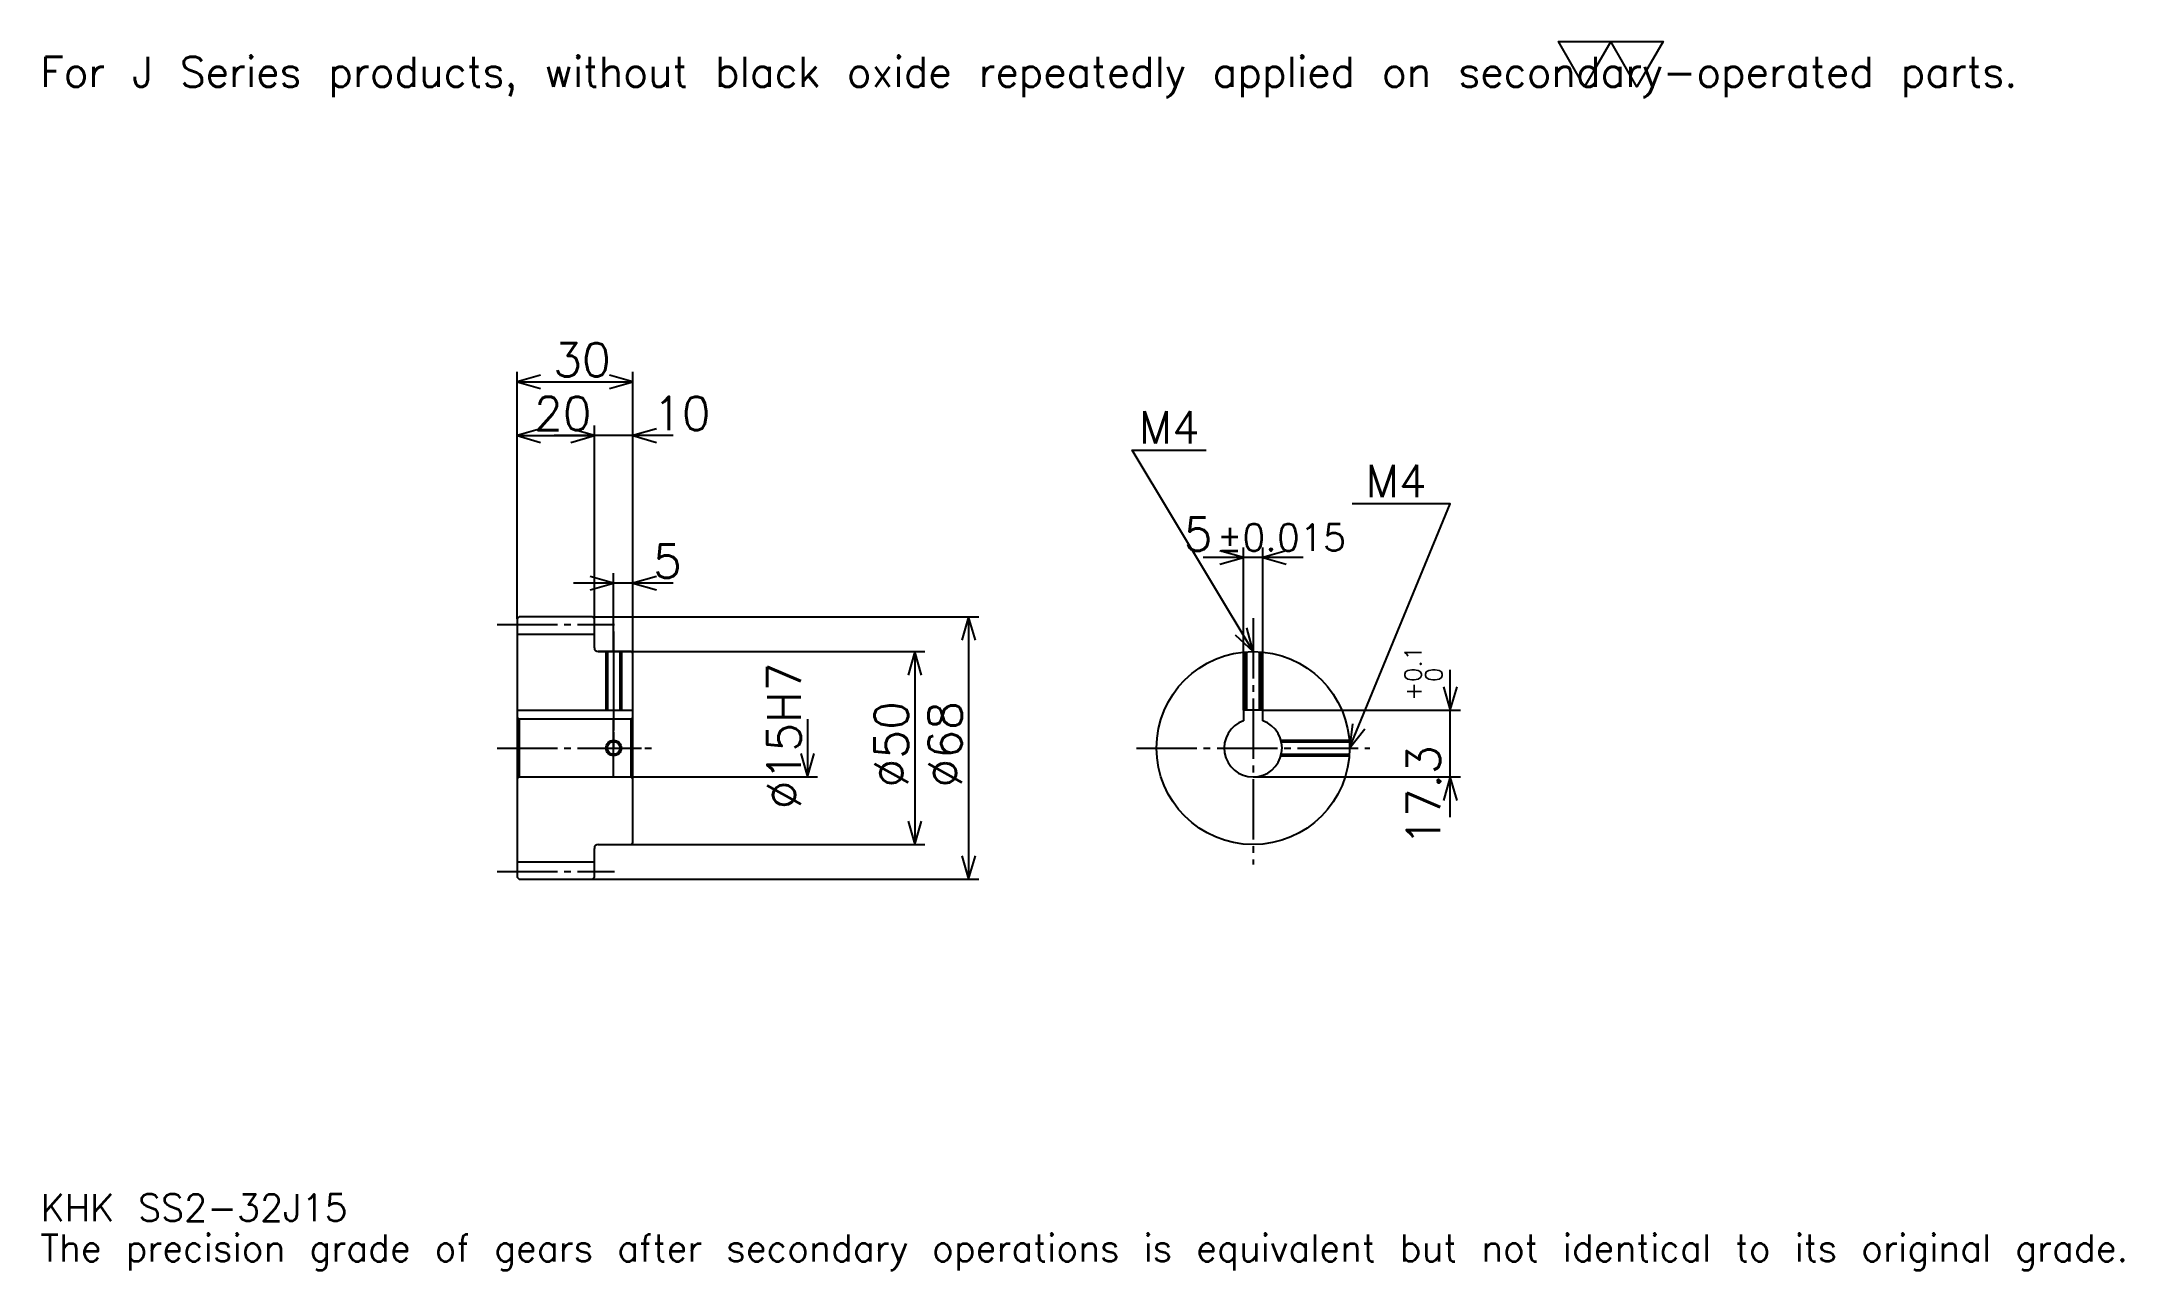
# Model space of a CAD drawing. Extents: x 18 to 557, y 6 to 325.
import ezdxf

# ---------------------------------------------------------------- set-up
doc = ezdxf.new("R2010")
doc.units = 0
doc.linetypes.add('DASHDOT', pattern=[20.869564, 15.652174, -1.73913, 1.73913, -1.73913])
doc.layers.get('0').update_dxf_attribs({"linetype": 'CONTINUOUS'})
doc.layers.add('DASHDOT', color=6, linetype='DASHDOT')
doc.styles.add('KANJI', font='TXT', dxfattribs={"bigfont": 'BIGFONT'})

msp = doc.modelspace()

# ---------------------------------------------------------------- linework, layer by layer
at = {"color": 5}
for p, q in [((140.869568, 175.739136), (140.869568, 239.217407)), ((170.869568, 175.739136), (170.869568, 239.217407)), ((140.869568, 236.608704), (170.869568, 236.608704)), ((140.869568, 222.695648), (160.869568, 222.695648)), ((181.304352, 222.695648), (150.434784, 222.695648)), ((160.869568, 175.739136), (160.869568, 225.304352)), ((344.456543, 191.08696), (318.586975, 191.08696)), ((329.021729, 151.539139), (329.021729, 193.695648)), ((334.021729, 151.539139), (334.021729, 193.695648)), ((181.304352, 184.434784), (155.434784, 184.434784)), ((165.869568, 175.739136), (165.869568, 187.043488)), ((140.869568, 175.239136), (140.869568, 175.739136)), ((160.369568, 175.739136), (170.869568, 175.739136)), ((160.869568, 175.239136), (160.869568, 175.739136)), ((165.869568, 166.739136), (165.869568, 175.739136)), ((165.869568, 166.739136), (165.869568, 175.739136)), ((170.869568, 175.739136), (260.434784, 175.739136)), ((170.869568, 166.239136), (170.869568, 175.739136)), ((257.82608, 175.739136), (257.82608, 107.739136)), ((161.869568, 166.739136), (170.869568, 166.739136)), ((170.869568, 166.739136), (246.521744, 166.739136)), ((243.913055, 166.739136), (243.913055, 116.739136)), ((382.608704, 123.804352), (382.608704, 161.973923)), ((334.021729, 151.539139), (385.217407, 151.539139)), ((216.08696, 149.239136), (216.08696, 134.239136)), ((170.869568, 134.239136), (218.695648, 134.239136)), ((331.521729, 134.239136), (385.217407, 134.239136)), ((161.869568, 116.739136), (170.869568, 116.739136)), ((170.869568, 116.739136), (246.521744, 116.739136)), ((160.369568, 107.739136), (170.869568, 107.739136)), ((170.869568, 107.739136), (260.434784, 107.739136))]:
    msp.add_line(p, q, dxfattribs=at)
at = {"color": 4}
for p, q in [((140.869568, 171.239136), (160.869568, 171.239136)), ((140.869568, 151.539139), (170.869568, 151.539139)), ((141.369568, 149.239136), (141.369568, 134.239136)), ((170.369568, 149.239136), (170.869568, 149.739136)), ((170.369568, 134.239136), (170.869568, 133.739136)), ((140.869568, 112.239136), (160.869568, 112.239136))]:
    msp.add_line(p, q, dxfattribs=at)
at = {"color": 7}
msp.add_lwpolyline([(417.391296, 313.043488), (410.608673, 324.800018), (437.739136, 324.800018), (430.956512, 313.043488), (424.17392, 324.800018), (417.391296, 313.043488)], dxfattribs=at)
at = {"color": 5}
for points in [[(146.956528, 238.347839), (140.869568, 236.608704), (146.956528, 234.869568)], [(164.782608, 234.869568), (170.869568, 236.608704), (164.782608, 238.347839)], [(146.956528, 224.434784), (140.869568, 222.695648), (146.956528, 220.956528)], [(154.782608, 220.956528), (160.869568, 222.695648), (154.782608, 224.434784)], [(154.782608, 220.956528), (160.869568, 222.695648), (154.782608, 224.434784)], [(176.956528, 224.434784), (170.869568, 222.695648), (176.956528, 220.956528)], [(331.521729, 166.739136), (300.217407, 218.913055), (319.347839, 218.913055)], [(356.521729, 141.739136), (382.608704, 205), (357.217407, 205)], [(322.934784, 189.347824), (329.021729, 191.08696), (322.934784, 192.826096)], [(340.108704, 192.826096), (334.021729, 191.08696), (340.108704, 189.347824)], [(159.782608, 182.695648), (165.869568, 184.434784), (159.782608, 186.17392)], [(176.956528, 186.17392), (170.869568, 184.434784), (176.956528, 182.695648)], [(259.565216, 169.652176), (257.82608, 175.739136), (256.086975, 169.652176)], [(326.898743, 171.063889), (331.521729, 166.739136), (329.881317, 172.853439)], [(245.652176, 160.652176), (243.913055, 166.739136), (242.17392, 160.652176)], [(380.869568, 157.626099), (382.608704, 151.539139), (384.347839, 157.626099)], [(357.234497, 148.029419), (356.521729, 141.739136), (360.450073, 146.7034)], [(214.347839, 140.326096), (216.08696, 134.239136), (217.82608, 140.326096)], [(384.347839, 128.152176), (382.608704, 134.239136), (380.869568, 128.152176)], [(242.17392, 122.826096), (243.913055, 116.739136), (245.652176, 122.826096)], [(256.086975, 113.826096), (257.82608, 107.739136), (259.565216, 113.826096)]]:
    msp.add_lwpolyline(points, dxfattribs=at)
at = {"color": 4}
for points in [[(160.869568, 167.739136), (160.869568, 175.239136), (160.369568, 175.739136), (141.369568, 175.739136), (140.869568, 175.239136), (140.869568, 133.739136)], [(161.869568, 116.739136), (170.369568, 116.739136), (170.869568, 117.239136), (170.869568, 166.239136), (170.369568, 166.739136), (161.869568, 166.739136)], [(163.869568, 166.739136), (163.869568, 151.539139)], [(164.249573, 166.739136), (164.249573, 151.539139)], [(167.489563, 166.739136), (167.489563, 151.539139)], [(167.869568, 166.739136), (167.869568, 151.539139)], [(329.521729, 151.539139), (329.521729, 166.659012)], [(329.901733, 151.539139), (329.901733, 166.686584)], [(333.141724, 151.539139), (333.141724, 166.686584)], [(333.521729, 151.539139), (333.521729, 166.659012)], [(334.021729, 148.810211), (334.021729, 151.539139), (329.021729, 151.539139), (329.021729, 148.810211)], [(140.869568, 133.739136), (141.369568, 134.239136), (170.369568, 134.239136), (170.369568, 149.239136), (141.369568, 149.239136), (140.869568, 149.739136)], [(338.750153, 143.739136), (356.44162, 143.739136)], [(338.844696, 143.359131), (356.469208, 143.359131)], [(338.750153, 139.739136), (356.44162, 139.739136)], [(338.844696, 140.119141), (356.469208, 140.119141)], [(140.869568, 133.739136), (140.869568, 108.239136), (141.369568, 107.739136), (160.369568, 107.739136), (160.869568, 108.239136), (160.869568, 115.739136)]]:
    msp.add_lwpolyline(points, dxfattribs=at)
for centre, radius in [((331.521729, 141.739136), 25), ((165.869568, 141.739136), 1.62)]:
    msp.add_circle(centre, radius, dxfattribs=at)
at = {"color": 7}
msp.add_circle((165.869568, 141.739136), 2, dxfattribs=at)
at = {"color": 4}
for centre, radius, start, end in [((161.869568, 167.739136), 1, 180, 270), ((331.521729, 141.739136), 7.5, 109.47122094, 70.52877906), ((161.869568, 115.739136), 1, 90, 180)]:
    msp.add_arc(centre, radius, start, end, dxfattribs=at)
at = {"layer": 'DASHDOT', "color": 7}
for p, q in [((135.652176, 173.739136), (166.08696, 173.739136)), ((331.521729, 175.434784), (331.521729, 111.521744)), ((165.869568, 166.739136), (165.869568, 141.739136)), ((135.652176, 141.739136), (176.08696, 141.739136)), ((301.304352, 141.739136), (361.739136, 141.739136)), ((135.652176, 109.739136), (166.08696, 109.739136))]:
    msp.add_line(p, q, dxfattribs=at)
for points in [[(165.869568, 171.956528), (165.869568, 146.321747)], [(165.869568, 134.521744), (165.869568, 148.956528)], [(158.652176, 141.739136), (173.08696, 141.739136)]]:
    msp.add_lwpolyline(points, dxfattribs=at)

# ---------------------------------------------------------------- texts
at = {"color": 7, "style": 'KANJI'}
for s, height, p in [('For J Series products, without black oxide repeatedly applied on secondary-operated parts.', 7.826087, (17.391304, 313.043488)), ('30', 8.695652, (150.217392, 238)), ('20', 8.695652, (145.217392, 224.08696)), ('10', 8.695652, (176.08696, 224.08696)), ('M4', 8.347826, (301.956543, 220.652176)), ('M4', 8.347826, (360.695679, 206.739136)), ('5', 8.695652, (313.572205, 192.826096)), ('%%p0.015', 6.956522, (322.17981, 192.826096)), ('5', 8.695652, (176.08696, 185.826096)), ('KHK SS2-32J15', 6.956522, (17.391304, 19.130434)), ('The precision grade of gears after secondary operations is equivalent but not identical to its original grade.', 6.956522, (17.391304, 8.695652))]:
    msp.add_text(s, height=height, dxfattribs=at).set_placement(p)
for s, height, p in [('%%c15H7', 8.695652, (214.347839, 125.869568)), ('0.1', 4.347826, (375.130432, 158.872498)), ('0', 4.347826, (380.521729, 158.872498)), ('+', 4.347826, (375.130432, 154.002945)), ('%%c50', 8.695652, (242.17392, 131.521744)), ('%%c68', 8.695652, (256.086975, 131.521744)), ('17.3', 8.695652, (380, 116.364716))]:
    msp.add_text(s, height=height, rotation=90, dxfattribs=at).set_placement(p)

doc.saveas('drawing.dxf')
